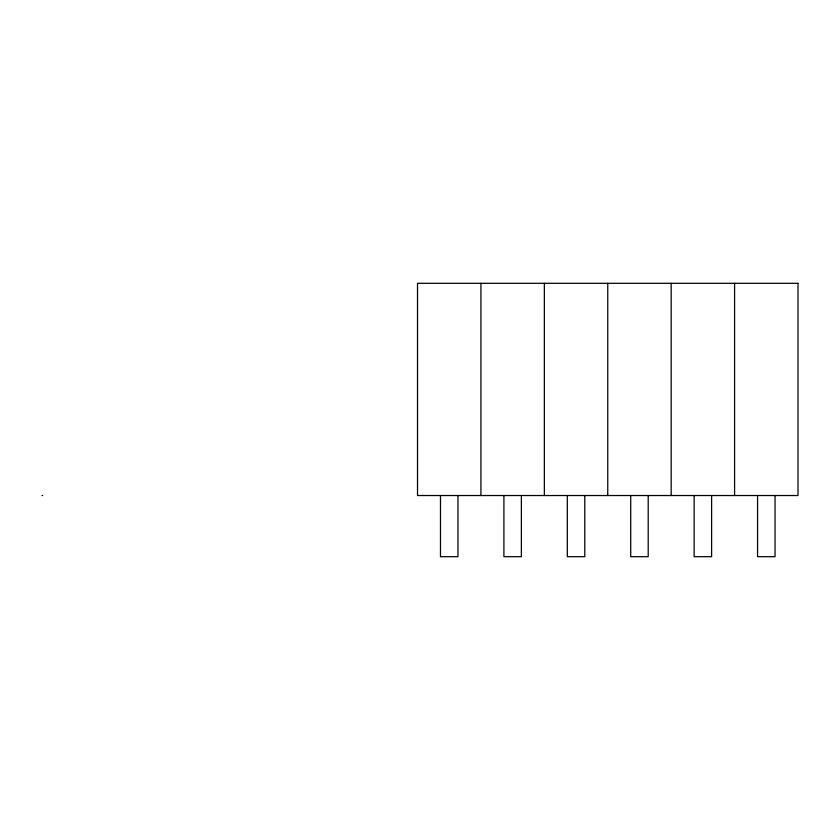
<?xml version="1.0" encoding="UTF-8"?>
<svg xmlns="http://www.w3.org/2000/svg" width="840" height="840" viewBox="0 0 840 840"><rect width="100%" height="100%" fill="white"/><g stroke="black" fill="none" stroke-linecap="round" stroke-linejoin="round"><path stroke-width="1.26" d="M42 495.527L42.63 495.527M775.037 495.527L775.037 556.689L757.554 556.689L757.554 495.527M734.591 283.311L734.591 495.527M711.617 495.527L711.617 556.689L694.145 556.689L694.145 495.527M671.171 283.311L671.171 495.527M648.207 495.527L648.207 556.689L630.725 556.689L630.725 495.527M607.761 283.311L607.761 495.527M584.787 495.527L584.787 556.689L567.315 556.689L567.315 495.527M544.351 283.311L544.351 495.527M521.378 495.527L521.378 556.689L503.906 556.689L503.906 495.527M480.931 283.311L480.931 495.527M457.968 495.527L457.968 556.689L440.486 556.689L440.486 495.527M798 283.311L417.522 283.311L417.522 495.527L798 495.527L798 283.311"/></g></svg>
